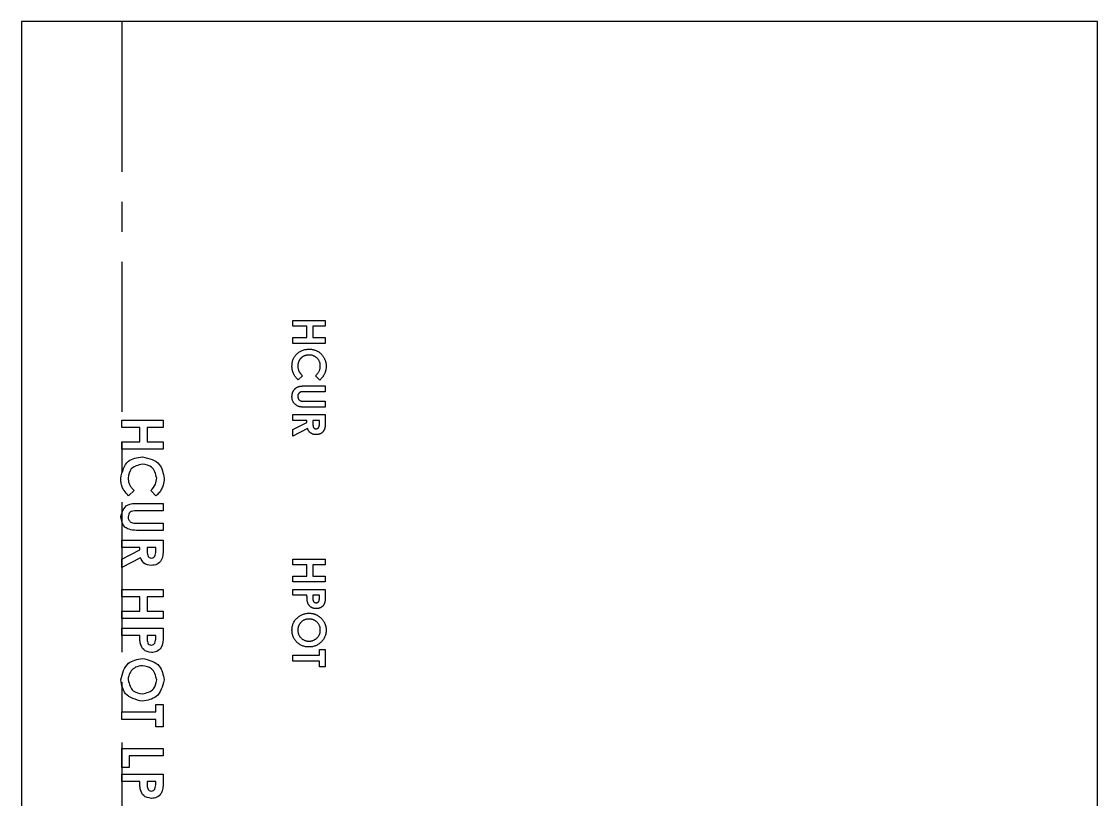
# Model space of a CAD drawing. Header units: millimetres. Extents: x -1295 to -1204, y -914 to -779.
# Drawn here: x -1295.2 to -1204.2, y -845.2 to -779.4 of the extents above; entities that cross this region are included whole.
import ezdxf

# ---------------------------------------------------------------- set-up
doc = ezdxf.new("R2010")
doc.units = ezdxf.units.MM
doc.linetypes.add('CENTERX2', pattern=[20.32, 12.7, -2.54, 2.54, -2.54])

msp = doc.modelspace()

# ---------------------------------------------------------------- linework, layer by layer
at = {"color": 7, "linetype": 'Continuous', "lineweight": 25}
for p, q in [((-1204.195, -779.37), (-1295.195, -779.37)), ((-1295.195, -779.37), (-1295.195, -899.37)), ((-1204.195, -779.37), (-1295.195, -779.37)), ((-1204.195, -779.37), (-1295.195, -779.37)), ((-1204.195, -899.37), (-1204.195, -779.37)), ((-1272.25, -805.139), (-1272.25, -804.646)), ((-1272.25, -804.646), (-1269.5, -804.646)), ((-1271.051, -805.139), (-1272.25, -805.139)), ((-1271.051, -806.091), (-1271.051, -805.139)), ((-1269.5, -805.139), (-1270.558, -805.139)), ((-1270.558, -805.139), (-1270.558, -806.091)), ((-1269.5, -804.646), (-1269.5, -805.139)), ((-1272.25, -806.585), (-1272.25, -806.091)), ((-1272.25, -806.091), (-1271.051, -806.091)), ((-1270.558, -806.091), (-1269.5, -806.091)), ((-1269.5, -806.091), (-1269.5, -806.585)), ((-1269.5, -806.585), (-1272.25, -806.585)), ((-1270.871, -807.078), (-1270.871, -807.078)), ((-1272.32, -808.506), (-1272.32, -808.506)), ((-1269.429, -808.514), (-1269.429, -808.514)), ((-1271.427, -809.325), (-1271.796, -809.676)), ((-1271.427, -809.325), (-1271.427, -809.325)), ((-1269.977, -809.687), (-1270.323, -809.325)), ((-1270.323, -809.325), (-1270.323, -809.325)), ((-1269.5, -810.674), (-1271.289, -810.674)), ((-1271.141, -810.181), (-1269.5, -810.181)), ((-1271.141, -810.181), (-1271.141, -810.181)), ((-1269.5, -810.181), (-1269.5, -810.674)), ((-1272.32, -811.081), (-1272.32, -811.081)), ((-1271.224, -811.485), (-1269.5, -811.485)), ((-1271.224, -811.485), (-1271.224, -811.485)), ((-1269.5, -811.485), (-1269.5, -811.979)), ((-1272.25, -812.613), (-1269.5, -812.613)), ((-1272.25, -813.107), (-1272.25, -812.613)), ((-1269.5, -811.979), (-1271.141, -811.979)), ((-1269.5, -812.613), (-1269.5, -813.189)), ((-1271.051, -813.107), (-1272.25, -813.107)), ((-1272.25, -813.88), (-1271.051, -813.275)), ((-1271.051, -813.275), (-1271.051, -813.107)), ((-1269.994, -813.107), (-1270.558, -813.107)), ((-1270.558, -813.107), (-1270.558, -813.299)), ((-1269.994, -813.275), (-1269.994, -813.107)), ((-1270.995, -813.795), (-1272.25, -814.429)), ((-1272.25, -814.429), (-1272.25, -813.88)), ((-1272.25, -825.315), (-1272.25, -824.822)), ((-1272.25, -824.822), (-1269.5, -824.822)), ((-1271.051, -825.315), (-1272.25, -825.315)), ((-1271.051, -826.267), (-1271.051, -825.315)), ((-1269.5, -825.315), (-1270.558, -825.315)), ((-1270.558, -825.315), (-1270.558, -826.267)), ((-1269.5, -824.822), (-1269.5, -825.315)), ((-1272.25, -826.761), (-1272.25, -826.267)), ((-1272.25, -826.267), (-1271.051, -826.267)), ((-1270.558, -826.267), (-1269.5, -826.267)), ((-1269.5, -826.267), (-1269.5, -826.761)), ((-1269.5, -826.761), (-1272.25, -826.761)), ((-1272.25, -827.396), (-1269.5, -827.396)), ((-1272.25, -827.889), (-1272.25, -827.396)), ((-1271.051, -827.889), (-1272.25, -827.889)), ((-1269.994, -827.889), (-1270.558, -827.889)), ((-1270.558, -827.889), (-1270.558, -828.064)), ((-1269.994, -828.044), (-1269.994, -827.889)), ((-1269.5, -827.396), (-1269.5, -827.946)), ((-1270.281, -828.524), (-1270.281, -828.524)), ((-1270.048, -828.394), (-1270.048, -828.394)), ((-1270.874, -829.405), (-1270.874, -829.405)), ((-1272.32, -830.842), (-1272.32, -830.842)), ((-1269.429, -830.839), (-1269.429, -830.839)), ((-1270.877, -831.767), (-1270.877, -831.767)), ((-1269.994, -832.472), (-1269.5, -832.472)), ((-1269.994, -832.966), (-1269.994, -832.472)), ((-1269.5, -832.472), (-1269.5, -833.953)), ((-1272.25, -833.46), (-1272.25, -832.966)), ((-1272.25, -832.966), (-1269.994, -832.966)), ((-1269.994, -833.46), (-1272.25, -833.46)), ((-1269.994, -833.953), (-1269.994, -833.46)), ((-1269.5, -833.953), (-1269.994, -833.953))]:
    msp.add_line(p, q, dxfattribs=at)
at = {"color": 7, "linetype": 'CENTERX2'}
msp.add_line((-1286.719, -779.37), (-1286.719, -899.37), dxfattribs=at)
at = {"color": 7, "linetype": 'Continuous'}
for p, q in [((-1286.719, -813.703), (-1286.719, -813.075)), ((-1286.719, -813.075), (-1283.219, -813.075)), ((-1283.219, -813.075), (-1283.219, -813.703)), ((-1285.193, -813.703), (-1286.719, -813.703)), ((-1285.193, -814.915), (-1285.193, -813.703)), ((-1283.219, -813.703), (-1284.565, -813.703)), ((-1284.565, -813.703), (-1284.565, -814.915)), ((-1286.719, -815.543), (-1286.719, -814.915)), ((-1286.719, -814.915), (-1285.193, -814.915)), ((-1284.565, -814.915), (-1283.219, -814.915)), ((-1283.219, -814.915), (-1283.219, -815.543)), ((-1283.219, -815.543), (-1286.719, -815.543)), ((-1285.671, -819.031), (-1286.14, -819.478)), ((-1283.826, -819.492), (-1284.266, -819.031)), ((-1283.219, -820.748), (-1285.496, -820.748)), ((-1285.307, -820.12), (-1283.219, -820.12)), ((-1283.219, -820.12), (-1283.219, -820.748)), ((-1285.412, -821.78), (-1283.219, -821.78)), ((-1283.219, -822.408), (-1285.307, -822.408)), ((-1283.219, -821.78), (-1283.219, -822.408)), ((-1286.719, -823.844), (-1286.719, -823.216)), ((-1286.719, -823.216), (-1283.219, -823.216)), ((-1283.219, -823.216), (-1283.219, -823.948)), ((-1285.193, -823.844), (-1286.719, -823.844)), ((-1286.719, -824.829), (-1285.193, -824.057)), ((-1285.193, -824.057), (-1285.193, -823.844)), ((-1284.565, -823.844), (-1284.565, -824.089)), ((-1283.847, -823.844), (-1284.565, -823.844)), ((-1283.847, -824.058), (-1283.847, -823.844)), ((-1285.121, -824.719), (-1286.719, -825.527)), ((-1286.719, -825.527), (-1286.719, -824.829)), ((-1286.719, -828.017), (-1286.719, -827.389)), ((-1286.719, -827.389), (-1283.219, -827.389)), ((-1285.193, -828.017), (-1286.719, -828.017)), ((-1285.193, -829.229), (-1285.193, -828.017)), ((-1283.219, -828.017), (-1284.565, -828.017)), ((-1284.565, -828.017), (-1284.565, -829.229)), ((-1283.219, -827.389), (-1283.219, -828.017)), ((-1286.719, -829.857), (-1286.719, -829.229)), ((-1286.719, -829.229), (-1285.193, -829.229)), ((-1283.219, -829.857), (-1286.719, -829.857)), ((-1284.565, -829.229), (-1283.219, -829.229)), ((-1283.219, -829.229), (-1283.219, -829.857)), ((-1286.719, -831.293), (-1286.719, -830.665)), ((-1286.719, -830.665), (-1283.219, -830.665)), ((-1283.219, -830.665), (-1283.219, -831.366)), ((-1285.193, -831.293), (-1286.719, -831.293)), ((-1284.565, -831.293), (-1284.565, -831.515)), ((-1283.847, -831.293), (-1284.565, -831.293)), ((-1283.847, -831.491), (-1283.847, -831.293)), ((-1283.847, -837.754), (-1283.847, -837.126)), ((-1283.847, -837.126), (-1283.219, -837.126)), ((-1283.219, -837.126), (-1283.219, -839.011)), ((-1286.719, -838.383), (-1286.719, -837.754)), ((-1286.719, -837.754), (-1283.847, -837.754)), ((-1283.847, -838.383), (-1286.719, -838.383)), ((-1283.847, -839.011), (-1283.847, -838.383)), ((-1283.219, -839.011), (-1283.847, -839.011)), ((-1286.719, -842.466), (-1286.719, -840.851)), ((-1286.719, -840.851), (-1283.219, -840.851)), ((-1283.219, -841.479), (-1286.09, -841.479)), ((-1286.09, -841.479), (-1286.09, -842.466)), ((-1283.219, -840.851), (-1283.219, -841.479)), ((-1286.09, -842.466), (-1286.719, -842.466)), ((-1286.719, -843.633), (-1286.719, -843.004)), ((-1286.719, -843.004), (-1283.219, -843.004)), ((-1283.219, -843.004), (-1283.219, -843.706)), ((-1285.193, -843.633), (-1286.719, -843.633)), ((-1284.565, -843.633), (-1284.565, -843.855)), ((-1283.847, -843.633), (-1284.565, -843.633)), ((-1283.847, -843.83), (-1283.847, -843.633))]:
    msp.add_line(p, q, dxfattribs=at)
at = {"color": 7, "linetype": 'Continuous', "lineweight": 25}
for points, knots in [([(-1272.32, -808.506), (-1272.319, -808.455), (-1272.317, -808.354), (-1272.298, -808.207), (-1272.266, -808.068), (-1272.221, -807.935), (-1272.163, -807.809), (-1272.093, -807.691), (-1272.01, -807.58), (-1271.915, -807.476), (-1271.81, -807.383), (-1271.697, -807.301), (-1271.576, -807.233), (-1271.449, -807.175), (-1271.314, -807.132), (-1271.173, -807.101), (-1271.024, -807.081), (-1270.922, -807.079), (-1270.871, -807.078)], [0, 0, 0, 0, 0.067374, 0.131832, 0.194455, 0.255566, 0.315587, 0.375625, 0.436133, 0.497772, 0.559461, 0.620267, 0.680775, 0.741575, 0.803222, 0.866497, 0.931913, 1, 1, 1, 1]), ([(-1272.32, -808.506), (-1272.319, -808.455), (-1272.317, -808.354), (-1272.298, -808.207), (-1272.266, -808.068), (-1272.221, -807.935), (-1272.163, -807.809), (-1272.093, -807.691), (-1272.01, -807.58), (-1271.915, -807.476), (-1271.81, -807.383), (-1271.697, -807.301), (-1271.576, -807.233), (-1271.449, -807.175), (-1271.314, -807.132), (-1271.173, -807.101), (-1271.024, -807.081), (-1270.922, -807.079), (-1270.871, -807.078)], [0, 0, 0, 0, 0.067374, 0.131832, 0.194455, 0.255566, 0.315587, 0.375625, 0.436133, 0.497772, 0.559461, 0.620267, 0.680775, 0.741575, 0.803222, 0.866497, 0.931913, 1, 1, 1, 1]), ([(-1270.871, -807.078), (-1270.837, -807.079), (-1270.77, -807.08), (-1270.671, -807.089), (-1270.575, -807.103), (-1270.482, -807.123), (-1270.392, -807.148), (-1270.304, -807.179), (-1270.22, -807.217), (-1270.139, -807.26), (-1270.06, -807.307), (-1269.986, -807.361), (-1269.916, -807.418), (-1269.849, -807.481), (-1269.787, -807.549), (-1269.728, -807.622), (-1269.674, -807.7), (-1269.624, -807.782), (-1269.578, -807.867), (-1269.538, -807.954), (-1269.504, -808.044), (-1269.477, -808.134), (-1269.456, -808.227), (-1269.44, -808.321), (-1269.432, -808.417), (-1269.43, -808.481), (-1269.429, -808.514)], [0, 0, 0, 0, 0.044668, 0.088522, 0.130976, 0.172908, 0.214009, 0.254998, 0.295309, 0.335907, 0.37632, 0.416323, 0.456499, 0.496665, 0.537199, 0.578092, 0.619901, 0.662604, 0.705271, 0.747628, 0.789409, 0.831248, 0.872811, 0.91486, 0.957022, 1, 1, 1, 1]), ([(-1270.871, -807.078), (-1270.837, -807.079), (-1270.77, -807.08), (-1270.671, -807.089), (-1270.575, -807.103), (-1270.482, -807.123), (-1270.392, -807.148), (-1270.304, -807.179), (-1270.22, -807.217), (-1270.139, -807.26), (-1270.06, -807.307), (-1269.986, -807.361), (-1269.916, -807.418), (-1269.849, -807.481), (-1269.787, -807.549), (-1269.728, -807.622), (-1269.674, -807.7), (-1269.624, -807.782), (-1269.578, -807.867), (-1269.538, -807.954), (-1269.504, -808.044), (-1269.477, -808.134), (-1269.456, -808.227), (-1269.44, -808.321), (-1269.432, -808.417), (-1269.43, -808.481), (-1269.429, -808.514)], [0, 0, 0, 0, 0.044668, 0.088522, 0.130976, 0.172908, 0.214009, 0.254998, 0.295309, 0.335907, 0.37632, 0.416323, 0.456499, 0.496665, 0.537199, 0.578092, 0.619901, 0.662604, 0.705271, 0.747628, 0.789409, 0.831248, 0.872811, 0.91486, 0.957022, 1, 1, 1, 1]), ([(-1270.869, -807.572), (-1270.892, -807.572), (-1270.938, -807.573), (-1271.005, -807.578), (-1271.07, -807.588), (-1271.132, -807.601), (-1271.193, -807.617), (-1271.253, -807.638), (-1271.31, -807.662), (-1271.365, -807.689), (-1271.417, -807.72), (-1271.467, -807.755), (-1271.514, -807.792), (-1271.558, -807.832), (-1271.599, -807.876), (-1271.637, -807.922), (-1271.672, -807.972), (-1271.705, -808.024), (-1271.733, -808.078), (-1271.759, -808.134), (-1271.78, -808.193), (-1271.797, -808.252), (-1271.811, -808.313), (-1271.82, -808.375), (-1271.826, -808.439), (-1271.827, -808.482), (-1271.827, -808.504)], [0, 0, 0, 0, 0.04599, 0.090647, 0.134497, 0.177347, 0.219284, 0.260927, 0.302462, 0.343585, 0.384146, 0.424344, 0.464381, 0.503969, 0.543783, 0.583766, 0.624386, 0.665518, 0.706649, 0.747805, 0.788877, 0.830204, 0.871696, 0.913726, 0.956584, 1, 1, 1, 1]), ([(-1269.923, -808.495), (-1269.924, -808.463), (-1269.926, -808.4), (-1269.938, -808.308), (-1269.96, -808.22), (-1269.99, -808.135), (-1270.029, -808.055), (-1270.076, -807.978), (-1270.132, -807.905), (-1270.195, -807.837), (-1270.265, -807.775), (-1270.339, -807.721), (-1270.418, -807.675), (-1270.501, -807.637), (-1270.587, -807.608), (-1270.678, -807.587), (-1270.772, -807.575), (-1270.837, -807.573), (-1270.869, -807.572)], [0, 0, 0, 0, 0.064715, 0.127707, 0.188882, 0.249158, 0.309661, 0.370225, 0.432332, 0.495782, 0.559304, 0.621861, 0.683322, 0.744523, 0.806088, 0.868994, 0.933419, 1, 1, 1, 1]), ([(-1271.796, -809.676), (-1271.819, -809.652), (-1271.866, -809.603), (-1271.932, -809.531), (-1271.991, -809.458), (-1272.046, -809.388), (-1272.095, -809.318), (-1272.137, -809.248), (-1272.175, -809.18), (-1272.206, -809.113), (-1272.234, -809.044), (-1272.257, -808.974), (-1272.277, -808.902), (-1272.293, -808.827), (-1272.305, -808.75), (-1272.314, -808.671), (-1272.32, -808.589), (-1272.32, -808.534), (-1272.32, -808.506)], [0, 0, 0, 0, 0.0777836, 0.1518169, 0.2225416, 0.2902799, 0.3546435, 0.4158011, 0.4747128, 0.5304304, 0.5855845, 0.6413067, 0.6979003, 0.75542, 0.8145214, 0.8748764, 0.9366692, 1, 1, 1, 1]), ([(-1271.827, -808.504), (-1271.826, -808.541), (-1271.824, -808.613), (-1271.807, -808.719), (-1271.78, -808.82), (-1271.749, -808.901), (-1271.718, -808.965), (-1271.688, -809.012), (-1271.656, -809.062), (-1271.619, -809.113), (-1271.578, -809.165), (-1271.531, -809.217), (-1271.481, -809.271), (-1271.445, -809.307), (-1271.427, -809.325)], [0, 0, 0, 0, 0.117044, 0.22996, 0.340689, 0.449881, 0.50608, 0.565321, 0.62822, 0.694742, 0.765029, 0.839587, 0.917753, 1, 1, 1, 1]), ([(-1270.323, -809.325), (-1270.291, -809.295), (-1270.229, -809.235), (-1270.148, -809.137), (-1270.079, -809.037), (-1270.021, -808.935), (-1269.977, -808.829), (-1269.946, -808.72), (-1269.926, -808.608), (-1269.924, -808.533), (-1269.923, -808.495)], [0, 0, 0, 0, 0.1394133, 0.2727612, 0.3995105, 0.5228021, 0.6426599, 0.7615826, 0.8797948, 1, 1, 1, 1]), ([(-1269.429, -808.514), (-1269.43, -808.542), (-1269.431, -808.597), (-1269.438, -808.679), (-1269.448, -808.76), (-1269.465, -808.841), (-1269.484, -808.921), (-1269.51, -809), (-1269.538, -809.079), (-1269.572, -809.156), (-1269.609, -809.232), (-1269.65, -809.305), (-1269.695, -809.375), (-1269.744, -809.443), (-1269.797, -809.508), (-1269.853, -809.571), (-1269.913, -809.631), (-1269.956, -809.668), (-1269.977, -809.687)], [0, 0, 0, 0, 0.0622758, 0.1239041, 0.1850672, 0.2468402, 0.3084353, 0.3702413, 0.4325866, 0.4959246, 0.5593511, 0.6219427, 0.6843929, 0.7469858, 0.8094415, 0.8725078, 0.9357693, 1, 1, 1, 1]), ([(-1272.32, -811.081), (-1272.32, -811.058), (-1272.319, -811.011), (-1272.312, -810.942), (-1272.302, -810.876), (-1272.287, -810.812), (-1272.268, -810.75), (-1272.244, -810.69), (-1272.216, -810.633), (-1272.184, -810.579), (-1272.149, -810.527), (-1272.111, -810.479), (-1272.071, -810.435), (-1272.029, -810.395), (-1271.985, -810.358), (-1271.939, -810.326), (-1271.89, -810.297), (-1271.838, -810.271), (-1271.781, -810.25), (-1271.715, -810.231), (-1271.641, -810.215), (-1271.558, -810.203), (-1271.466, -810.192), (-1271.366, -810.186), (-1271.256, -810.182), (-1271.18, -810.181), (-1271.141, -810.181)], [0, 0, 0, 0, 0.0417165, 0.0823058, 0.1215763, 0.1600731, 0.1980011, 0.2355749, 0.2727251, 0.3098119, 0.3465691, 0.3824606, 0.4172493, 0.4513112, 0.4848335, 0.5180129, 0.5510518, 0.5841555, 0.6194526, 0.6591452, 0.7034605, 0.7528309, 0.8068371, 0.866137, 0.9304992, 1, 1, 1, 1]), ([(-1272.32, -811.081), (-1272.32, -811.058), (-1272.319, -811.011), (-1272.312, -810.942), (-1272.302, -810.876), (-1272.287, -810.812), (-1272.268, -810.75), (-1272.244, -810.69), (-1272.216, -810.633), (-1272.184, -810.579), (-1272.149, -810.527), (-1272.111, -810.479), (-1272.071, -810.435), (-1272.029, -810.395), (-1271.985, -810.358), (-1271.939, -810.326), (-1271.89, -810.297), (-1271.838, -810.271), (-1271.781, -810.25), (-1271.715, -810.231), (-1271.641, -810.215), (-1271.558, -810.203), (-1271.466, -810.192), (-1271.366, -810.186), (-1271.256, -810.182), (-1271.18, -810.181), (-1271.141, -810.181)], [0, 0, 0, 0, 0.0417165, 0.0823058, 0.1215763, 0.1600731, 0.1980011, 0.2355749, 0.2727251, 0.3098119, 0.3465691, 0.3824606, 0.4172493, 0.4513112, 0.4848335, 0.5180129, 0.5510518, 0.5841555, 0.6194526, 0.6591452, 0.7034605, 0.7528309, 0.8068371, 0.866137, 0.9304992, 1, 1, 1, 1]), ([(-1271.289, -810.674), (-1271.308, -810.674), (-1271.344, -810.674), (-1271.395, -810.677), (-1271.442, -810.679), (-1271.485, -810.684), (-1271.524, -810.69), (-1271.559, -810.696), (-1271.589, -810.704), (-1271.624, -810.717), (-1271.663, -810.736), (-1271.703, -810.768), (-1271.74, -810.804), (-1271.771, -810.847), (-1271.796, -810.896), (-1271.814, -810.95), (-1271.825, -811.009), (-1271.826, -811.049), (-1271.827, -811.07)], [0, 0, 0, 0, 0.072219, 0.13949, 0.20037, 0.256433, 0.307804, 0.353659, 0.39442, 0.430156, 0.496666, 0.562018, 0.628755, 0.69741, 0.768079, 0.841338, 0.918336, 1, 1, 1, 1]), ([(-1271.141, -811.979), (-1271.174, -811.979), (-1271.238, -811.979), (-1271.329, -811.977), (-1271.413, -811.973), (-1271.489, -811.968), (-1271.557, -811.962), (-1271.617, -811.954), (-1271.67, -811.945), (-1271.729, -811.931), (-1271.797, -811.907), (-1271.876, -811.869), (-1271.953, -811.82), (-1272.028, -811.762), (-1272.097, -811.697), (-1272.158, -811.626), (-1272.21, -811.55), (-1272.251, -811.468), (-1272.283, -811.381), (-1272.304, -811.287), (-1272.318, -811.186), (-1272.32, -811.117), (-1272.32, -811.081)], [0, 0, 0, 0, 0.058539, 0.112566, 0.161777, 0.206504, 0.246443, 0.281985, 0.313198, 0.339791, 0.389396, 0.440456, 0.493937, 0.549959, 0.606468, 0.661298, 0.71467, 0.767607, 0.821627, 0.878109, 0.937204, 1, 1, 1, 1]), ([(-1271.827, -811.07), (-1271.826, -811.093), (-1271.825, -811.136), (-1271.812, -811.199), (-1271.793, -811.257), (-1271.764, -811.309), (-1271.731, -811.355), (-1271.692, -811.394), (-1271.649, -811.425), (-1271.608, -811.445), (-1271.571, -811.457), (-1271.538, -811.464), (-1271.499, -811.471), (-1271.455, -811.476), (-1271.405, -811.48), (-1271.35, -811.484), (-1271.289, -811.485), (-1271.246, -811.485), (-1271.224, -811.485)], [0, 0, 0, 0, 0.078802, 0.153651, 0.225206, 0.29531, 0.36319, 0.427095, 0.488999, 0.551225, 0.585358, 0.625416, 0.671592, 0.724656, 0.783348, 0.849131, 0.921326, 1, 1, 1, 1]), ([(-1271.827, -811.07), (-1271.826, -811.093), (-1271.825, -811.136), (-1271.812, -811.199), (-1271.793, -811.257), (-1271.764, -811.309), (-1271.731, -811.355), (-1271.692, -811.394), (-1271.649, -811.425), (-1271.608, -811.445), (-1271.571, -811.457), (-1271.538, -811.464), (-1271.499, -811.471), (-1271.455, -811.476), (-1271.405, -811.48), (-1271.35, -811.484), (-1271.289, -811.485), (-1271.246, -811.485), (-1271.224, -811.485)], [0, 0, 0, 0, 0.078802, 0.153651, 0.225206, 0.29531, 0.36319, 0.427095, 0.488999, 0.551225, 0.585358, 0.625416, 0.671592, 0.724656, 0.783348, 0.849131, 0.921326, 1, 1, 1, 1]), ([(-1270.558, -813.299), (-1270.557, -813.323), (-1270.557, -813.368), (-1270.555, -813.433), (-1270.549, -813.491), (-1270.542, -813.544), (-1270.533, -813.592), (-1270.522, -813.634), (-1270.509, -813.671), (-1270.493, -813.702), (-1270.475, -813.728), (-1270.454, -813.75), (-1270.431, -813.77), (-1270.405, -813.785), (-1270.376, -813.798), (-1270.345, -813.805), (-1270.311, -813.812), (-1270.287, -813.812), (-1270.275, -813.812)], [0, 0, 0, 0, 0.105558, 0.202122, 0.290736, 0.370617, 0.442748, 0.507764, 0.565672, 0.616562, 0.663447, 0.708377, 0.753458, 0.798569, 0.845127, 0.893728, 0.944698, 1, 1, 1, 1]), ([(-1269.5, -813.189), (-1269.5, -813.227), (-1269.5, -813.3), (-1269.504, -813.405), (-1269.51, -813.502), (-1269.519, -813.591), (-1269.53, -813.671), (-1269.544, -813.742), (-1269.56, -813.805), (-1269.579, -813.861), (-1269.601, -813.911), (-1269.625, -813.957), (-1269.654, -814.001), (-1269.685, -814.043), (-1269.72, -814.082), (-1269.758, -814.119), (-1269.8, -814.153), (-1269.844, -814.185), (-1269.891, -814.213), (-1269.941, -814.238), (-1269.992, -814.259), (-1270.046, -814.276), (-1270.102, -814.29), (-1270.16, -814.299), (-1270.22, -814.305), (-1270.26, -814.306), (-1270.281, -814.306)], [0, 0, 0, 0, 0.0728766, 0.1401622, 0.2022429, 0.2588509, 0.3107783, 0.357037, 0.3984482, 0.4352987, 0.4695068, 0.5030546, 0.536158, 0.5696022, 0.6030186, 0.6366329, 0.6708899, 0.705962, 0.741342, 0.7764513, 0.8121452, 0.847995, 0.8845415, 0.9219875, 0.960205, 1, 1, 1, 1]), ([(-1270.275, -813.812), (-1270.26, -813.812), (-1270.231, -813.811), (-1270.19, -813.8), (-1270.152, -813.782), (-1270.117, -813.758), (-1270.086, -813.728), (-1270.06, -813.694), (-1270.038, -813.655), (-1270.024, -813.618), (-1270.016, -813.585), (-1270.01, -813.555), (-1270.005, -813.52), (-1270, -813.48), (-1269.997, -813.436), (-1269.995, -813.386), (-1269.994, -813.332), (-1269.994, -813.295), (-1269.994, -813.275)], [0, 0, 0, 0, 0.063763, 0.125251, 0.185397, 0.246785, 0.309395, 0.3725, 0.436991, 0.505001, 0.543261, 0.588403, 0.639621, 0.697924, 0.763292, 0.834993, 0.913881, 1, 1, 1, 1]), ([(-1270.281, -814.306), (-1270.303, -814.305), (-1270.345, -814.304), (-1270.408, -814.299), (-1270.467, -814.289), (-1270.524, -814.274), (-1270.579, -814.257), (-1270.631, -814.235), (-1270.68, -814.209), (-1270.726, -814.179), (-1270.769, -814.146), (-1270.81, -814.107), (-1270.848, -814.065), (-1270.882, -814.019), (-1270.915, -813.969), (-1270.945, -813.914), (-1270.972, -813.856), (-1270.987, -813.815), (-1270.995, -813.795)], [0, 0, 0, 0, 0.0687413, 0.1347891, 0.198536, 0.2603857, 0.3209616, 0.3799038, 0.4385029, 0.4961543, 0.5542655, 0.6127488, 0.6725134, 0.7336464, 0.7967896, 0.8619357, 0.9293977, 1, 1, 1, 1]), ([(-1271.009, -828.449), (-1271.013, -828.435), (-1271.021, -828.405), (-1271.028, -828.354), (-1271.035, -828.296), (-1271.041, -828.23), (-1271.046, -828.156), (-1271.049, -828.074), (-1271.051, -827.984), (-1271.051, -827.922), (-1271.051, -827.889)], [0, 0, 0, 0, 0.077373, 0.167614, 0.272108, 0.390016, 0.521363, 0.667272, 0.82681, 1, 1, 1, 1]), ([(-1270.558, -828.064), (-1270.557, -828.096), (-1270.557, -828.154), (-1270.552, -828.234), (-1270.544, -828.298), (-1270.532, -828.349), (-1270.514, -828.389), (-1270.493, -828.423), (-1270.468, -828.453), (-1270.437, -828.478), (-1270.403, -828.499), (-1270.365, -828.513), (-1270.324, -828.522), (-1270.295, -828.523), (-1270.281, -828.524)], [0, 0, 0, 0, 0.155172, 0.28552, 0.390535, 0.471014, 0.53849, 0.602942, 0.66656, 0.730177, 0.794928, 0.860217, 0.928115, 1, 1, 1, 1]), ([(-1269.5, -827.946), (-1269.5, -827.982), (-1269.5, -828.052), (-1269.504, -828.152), (-1269.511, -828.244), (-1269.519, -828.329), (-1269.531, -828.406), (-1269.544, -828.475), (-1269.561, -828.536), (-1269.58, -828.591), (-1269.603, -828.639), (-1269.627, -828.686), (-1269.657, -828.728), (-1269.687, -828.769), (-1269.722, -828.806), (-1269.76, -828.842), (-1269.801, -828.874), (-1269.845, -828.904), (-1269.891, -828.931), (-1269.94, -828.954), (-1269.992, -828.973), (-1270.045, -828.989), (-1270.101, -829.002), (-1270.159, -829.011), (-1270.219, -829.017), (-1270.26, -829.017), (-1270.281, -829.017)], [0, 0, 0, 0, 0.070781, 0.136552, 0.197012, 0.252923, 0.303687, 0.349719, 0.39124, 0.428479, 0.463057, 0.49715, 0.531002, 0.564226, 0.597701, 0.631421, 0.665597, 0.700451, 0.735881, 0.771092, 0.806975, 0.843534, 0.88094, 0.919294, 0.95918, 1, 1, 1, 1]), ([(-1270.048, -828.394), (-1270.044, -828.386), (-1270.034, -828.367), (-1270.023, -828.336), (-1270.014, -828.299), (-1270.007, -828.258), (-1270.001, -828.211), (-1269.996, -828.16), (-1269.994, -828.104), (-1269.994, -828.065), (-1269.994, -828.044)], [0, 0, 0, 0, 0.082101, 0.173825, 0.278953, 0.396639, 0.527316, 0.671298, 0.828754, 1, 1, 1, 1]), ([(-1270.281, -829.017), (-1270.304, -829.017), (-1270.349, -829.016), (-1270.415, -829.009), (-1270.479, -828.997), (-1270.539, -828.98), (-1270.596, -828.959), (-1270.651, -828.932), (-1270.702, -828.901), (-1270.75, -828.865), (-1270.795, -828.825), (-1270.837, -828.782), (-1270.874, -828.735), (-1270.908, -828.684), (-1270.939, -828.631), (-1270.967, -828.574), (-1270.991, -828.513), (-1271.003, -828.471), (-1271.009, -828.449)], [0, 0, 0, 0, 0.068863, 0.135324, 0.199253, 0.261503, 0.322661, 0.382747, 0.442522, 0.50232, 0.56277, 0.622352, 0.682289, 0.743376, 0.805048, 0.868091, 0.933123, 1, 1, 1, 1]), ([(-1270.281, -828.524), (-1270.268, -828.523), (-1270.243, -828.522), (-1270.207, -828.516), (-1270.173, -828.506), (-1270.142, -828.492), (-1270.114, -828.474), (-1270.089, -828.451), (-1270.066, -828.425), (-1270.054, -828.405), (-1270.048, -828.394)], [0, 0, 0, 0, 0.1377877, 0.2673412, 0.3904443, 0.5117779, 0.629509, 0.7478291, 0.8718853, 1, 1, 1, 1]), ([(-1272.32, -830.842), (-1272.319, -830.792), (-1272.317, -830.692), (-1272.296, -830.547), (-1272.263, -830.408), (-1272.215, -830.276), (-1272.155, -830.149), (-1272.081, -830.03), (-1271.993, -829.918), (-1271.894, -829.813), (-1271.785, -829.718), (-1271.67, -829.634), (-1271.549, -829.563), (-1271.424, -829.506), (-1271.294, -829.46), (-1271.158, -829.428), (-1271.018, -829.409), (-1270.922, -829.406), (-1270.874, -829.405)], [0, 0, 0, 0, 0.066749, 0.131152, 0.193732, 0.255326, 0.316388, 0.378027, 0.440406, 0.504557, 0.568658, 0.630986, 0.692288, 0.752615, 0.8132, 0.874016, 0.936158, 1, 1, 1, 1]), ([(-1272.32, -830.842), (-1272.319, -830.792), (-1272.317, -830.692), (-1272.296, -830.547), (-1272.263, -830.408), (-1272.215, -830.276), (-1272.155, -830.149), (-1272.081, -830.03), (-1271.993, -829.918), (-1271.894, -829.813), (-1271.785, -829.718), (-1271.67, -829.634), (-1271.549, -829.563), (-1271.424, -829.506), (-1271.294, -829.46), (-1271.158, -829.428), (-1271.018, -829.409), (-1270.922, -829.406), (-1270.874, -829.405)], [0, 0, 0, 0, 0.066749, 0.131152, 0.193732, 0.255326, 0.316388, 0.378027, 0.440406, 0.504557, 0.568658, 0.630986, 0.692288, 0.752615, 0.8132, 0.874016, 0.936158, 1, 1, 1, 1]), ([(-1270.88, -829.899), (-1270.918, -829.9), (-1270.992, -829.902), (-1271.1, -829.917), (-1271.201, -829.944), (-1271.297, -829.981), (-1271.387, -830.029), (-1271.47, -830.088), (-1271.547, -830.157), (-1271.592, -830.21), (-1271.615, -830.237)], [0, 0, 0, 0, 0.134797, 0.264181, 0.388435, 0.509667, 0.630435, 0.750688, 0.873464, 1, 1, 1, 1]), ([(-1269.923, -830.831), (-1269.924, -830.799), (-1269.926, -830.735), (-1269.939, -830.642), (-1269.959, -830.553), (-1269.989, -830.467), (-1270.028, -830.386), (-1270.074, -830.308), (-1270.13, -830.235), (-1270.192, -830.166), (-1270.262, -830.104), (-1270.336, -830.048), (-1270.417, -830.003), (-1270.5, -829.964), (-1270.589, -829.935), (-1270.682, -829.913), (-1270.78, -829.901), (-1270.846, -829.9), (-1270.88, -829.899)], [0, 0, 0, 0, 0.064604, 0.127503, 0.188508, 0.248691, 0.308577, 0.368787, 0.429858, 0.492768, 0.555705, 0.617662, 0.678956, 0.74018, 0.802339, 0.866301, 0.931712, 1, 1, 1, 1]), ([(-1270.874, -829.405), (-1270.841, -829.406), (-1270.777, -829.406), (-1270.681, -829.416), (-1270.587, -829.431), (-1270.495, -829.451), (-1270.405, -829.478), (-1270.318, -829.512), (-1270.231, -829.55), (-1270.148, -829.595), (-1270.067, -829.645), (-1269.991, -829.699), (-1269.919, -829.758), (-1269.851, -829.821), (-1269.787, -829.89), (-1269.727, -829.962), (-1269.673, -830.039), (-1269.622, -830.12), (-1269.577, -830.203), (-1269.538, -830.289), (-1269.504, -830.377), (-1269.477, -830.466), (-1269.455, -830.557), (-1269.441, -830.649), (-1269.431, -830.743), (-1269.43, -830.807), (-1269.429, -830.839)], [0, 0, 0, 0, 0.043115, 0.085683, 0.127595, 0.169006, 0.210449, 0.251829, 0.293462, 0.335399, 0.377495, 0.418707, 0.459892, 0.500892, 0.541892, 0.583232, 0.624982, 0.667207, 0.709589, 0.751101, 0.792567, 0.833544, 0.874827, 0.916017, 0.957859, 1, 1, 1, 1]), ([(-1270.874, -829.405), (-1270.841, -829.406), (-1270.777, -829.406), (-1270.681, -829.416), (-1270.587, -829.431), (-1270.495, -829.451), (-1270.405, -829.478), (-1270.318, -829.512), (-1270.231, -829.55), (-1270.148, -829.595), (-1270.067, -829.645), (-1269.991, -829.699), (-1269.919, -829.758), (-1269.851, -829.821), (-1269.787, -829.89), (-1269.727, -829.962), (-1269.673, -830.039), (-1269.622, -830.12), (-1269.577, -830.203), (-1269.538, -830.289), (-1269.504, -830.377), (-1269.477, -830.466), (-1269.455, -830.557), (-1269.441, -830.649), (-1269.431, -830.743), (-1269.43, -830.807), (-1269.429, -830.839)], [0, 0, 0, 0, 0.043115, 0.085683, 0.127595, 0.169006, 0.210449, 0.251829, 0.293462, 0.335399, 0.377495, 0.418707, 0.459892, 0.500892, 0.541892, 0.583232, 0.624982, 0.667207, 0.709589, 0.751101, 0.792567, 0.833544, 0.874827, 0.916017, 0.957859, 1, 1, 1, 1]), ([(-1271.615, -830.237), (-1271.632, -830.259), (-1271.666, -830.303), (-1271.709, -830.373), (-1271.745, -830.445), (-1271.775, -830.519), (-1271.798, -830.596), (-1271.815, -830.676), (-1271.825, -830.757), (-1271.826, -830.813), (-1271.827, -830.841)], [0, 0, 0, 0, 0.127991, 0.253098, 0.376184, 0.498936, 0.621526, 0.745707, 0.871575, 1, 1, 1, 1]), ([(-1270.883, -832.261), (-1270.933, -832.26), (-1271.03, -832.257), (-1271.172, -832.237), (-1271.309, -832.205), (-1271.44, -832.16), (-1271.566, -832.101), (-1271.685, -832.03), (-1271.798, -831.945), (-1271.905, -831.849), (-1272.002, -831.743), (-1272.087, -831.631), (-1272.159, -831.513), (-1272.219, -831.39), (-1272.265, -831.261), (-1272.297, -831.126), (-1272.317, -830.986), (-1272.319, -830.891), (-1272.32, -830.842)], [0, 0, 0, 0, 0.065715, 0.129494, 0.191702, 0.253134, 0.314179, 0.375809, 0.43847, 0.502816, 0.566965, 0.629382, 0.690509, 0.751099, 0.811688, 0.872943, 0.935508, 1, 1, 1, 1]), ([(-1271.827, -830.841), (-1271.826, -830.872), (-1271.824, -830.935), (-1271.812, -831.026), (-1271.79, -831.114), (-1271.76, -831.198), (-1271.721, -831.279), (-1271.673, -831.355), (-1271.618, -831.429), (-1271.554, -831.498), (-1271.484, -831.561), (-1271.409, -831.616), (-1271.33, -831.663), (-1271.247, -831.701), (-1271.16, -831.731), (-1271.069, -831.752), (-1270.974, -831.765), (-1270.91, -831.766), (-1270.877, -831.767)], [0, 0, 0, 0, 0.064141, 0.126199, 0.186822, 0.24691, 0.307224, 0.368112, 0.430322, 0.494119, 0.558218, 0.6211, 0.682558, 0.744063, 0.805909, 0.868982, 0.933254, 1, 1, 1, 1]), ([(-1271.827, -830.841), (-1271.826, -830.872), (-1271.824, -830.935), (-1271.812, -831.026), (-1271.79, -831.114), (-1271.76, -831.198), (-1271.721, -831.279), (-1271.673, -831.355), (-1271.618, -831.429), (-1271.554, -831.498), (-1271.484, -831.561), (-1271.409, -831.616), (-1271.33, -831.663), (-1271.247, -831.701), (-1271.16, -831.731), (-1271.069, -831.752), (-1270.974, -831.765), (-1270.91, -831.766), (-1270.877, -831.767)], [0, 0, 0, 0, 0.064141, 0.126199, 0.186822, 0.24691, 0.307224, 0.368112, 0.430322, 0.494119, 0.558218, 0.6211, 0.682558, 0.744063, 0.805909, 0.868982, 0.933254, 1, 1, 1, 1]), ([(-1269.429, -830.839), (-1269.431, -830.886), (-1269.433, -830.981), (-1269.454, -831.12), (-1269.487, -831.253), (-1269.533, -831.382), (-1269.593, -831.506), (-1269.666, -831.624), (-1269.753, -831.737), (-1269.851, -831.843), (-1269.959, -831.941), (-1270.074, -832.027), (-1270.194, -832.099), (-1270.321, -832.159), (-1270.453, -832.205), (-1270.591, -832.237), (-1270.735, -832.257), (-1270.833, -832.26), (-1270.883, -832.261)], [0, 0, 0, 0, 0.06339, 0.125147, 0.185634, 0.245956, 0.306302, 0.367332, 0.430072, 0.494704, 0.559368, 0.622545, 0.684488, 0.745828, 0.807446, 0.870006, 0.933933, 1, 1, 1, 1]), ([(-1270.877, -831.767), (-1270.844, -831.766), (-1270.779, -831.765), (-1270.685, -831.752), (-1270.594, -831.73), (-1270.507, -831.7), (-1270.424, -831.662), (-1270.345, -831.615), (-1270.27, -831.559), (-1270.199, -831.496), (-1270.134, -831.426), (-1270.078, -831.352), (-1270.029, -831.275), (-1269.991, -831.193), (-1269.961, -831.108), (-1269.938, -831.019), (-1269.926, -830.926), (-1269.924, -830.863), (-1269.923, -830.831)], [0, 0, 0, 0, 0.065939, 0.129791, 0.192175, 0.253617, 0.314719, 0.376282, 0.438973, 0.503175, 0.567329, 0.629651, 0.69065, 0.751238, 0.811754, 0.872788, 0.93554, 1, 1, 1, 1]), ([(-1270.877, -831.767), (-1270.844, -831.766), (-1270.779, -831.765), (-1270.685, -831.752), (-1270.594, -831.73), (-1270.507, -831.7), (-1270.424, -831.662), (-1270.345, -831.615), (-1270.27, -831.559), (-1270.199, -831.496), (-1270.134, -831.426), (-1270.078, -831.352), (-1270.029, -831.275), (-1269.991, -831.193), (-1269.961, -831.108), (-1269.938, -831.019), (-1269.926, -830.926), (-1269.924, -830.863), (-1269.923, -830.831)], [0, 0, 0, 0, 0.065939, 0.129791, 0.192175, 0.253617, 0.314719, 0.376282, 0.438973, 0.503175, 0.567329, 0.629651, 0.69065, 0.751238, 0.811754, 0.872788, 0.93554, 1, 1, 1, 1])]:
    msp.add_open_spline(points, degree=3, knots=knots, dxfattribs=at)
at = {"color": 7, "linetype": 'Continuous'}
for points, knots in [([(-1286.808, -817.988), (-1286.668, -817.425), (-1286.417, -816.412), (-1285.41, -816.245), (-1284.963, -816.171)], [0, 0, 0, 0, 0.556086, 1, 1, 1, 1]), ([(-1284.963, -816.171), (-1284.406, -816.312), (-1283.405, -816.565), (-1283.214, -817.558), (-1283.129, -817.998)], [0, 0, 0, 0, 0.556026, 1, 1, 1, 1]), ([(-1284.962, -816.799), (-1285.334, -816.884), (-1286.002, -817.035), (-1286.126, -817.694), (-1286.18, -817.986)], [0, 0, 0, 0, 0.55691, 1, 1, 1, 1]), ([(-1283.757, -817.974), (-1283.855, -817.614), (-1284.03, -816.967), (-1284.675, -816.851), (-1284.962, -816.799)], [0, 0, 0, 0, 0.556216, 1, 1, 1, 1]), ([(-1286.14, -819.478), (-1286.27, -819.337), (-1286.485, -819.107), (-1286.695, -818.719), (-1286.793, -818.359), (-1286.803, -818.112), (-1286.808, -817.988)], [0, 0, 0, 0, 0.34004, 0.559972, 0.779918, 1, 1, 1, 1]), ([(-1286.18, -817.986), (-1286.17, -818.122), (-1286.153, -818.347), (-1286.014, -818.631), (-1285.856, -818.843), (-1285.733, -818.968), (-1285.671, -819.031)], [0, 0, 0, 0, 0.339425, 0.559353, 0.779608, 1, 1, 1, 1]), ([(-1284.266, -819.031), (-1284.108, -818.862), (-1283.825, -818.56), (-1283.778, -818.153), (-1283.757, -817.974)], [0, 0, 0, 0, 0.560038, 1, 1, 1, 1]), ([(-1283.129, -817.998), (-1283.145, -818.191), (-1283.173, -818.509), (-1283.35, -818.918), (-1283.553, -819.234), (-1283.735, -819.406), (-1283.826, -819.492)], [0, 0, 0, 0, 0.339461, 0.559666, 0.77983, 1, 1, 1, 1]), ([(-1286.808, -821.266), (-1286.673, -820.854), (-1286.426, -820.104), (-1285.654, -820.115), (-1285.307, -820.12)], [0, 0, 0, 0, 0.549487, 1, 1, 1, 1]), ([(-1285.496, -820.748), (-1285.701, -820.752), (-1286.064, -820.759), (-1286.145, -821.102), (-1286.18, -821.252)], [0, 0, 0, 0, 0.562487, 1, 1, 1, 1]), ([(-1285.307, -822.408), (-1285.752, -822.386), (-1286.547, -822.346), (-1286.729, -821.595), (-1286.808, -821.266)], [0, 0, 0, 0, 0.561353, 1, 1, 1, 1]), ([(-1286.18, -821.252), (-1286.171, -821.343), (-1286.152, -821.523), (-1285.883, -821.804), (-1285.601, -821.79), (-1285.412, -821.78)], [0, 0, 0, 0, 0.250311, 0.499501, 1, 1, 1, 1]), ([(-1284.565, -824.089), (-1284.566, -824.23), (-1284.569, -824.441), (-1284.425, -824.715), (-1284.278, -824.733), (-1284.204, -824.742)], [0, 0, 0, 0, 0.503428, 0.751418, 1, 1, 1, 1]), ([(-1283.219, -823.948), (-1283.214, -824.293), (-1283.206, -824.81), (-1283.713, -825.313), (-1284.046, -825.351), (-1284.213, -825.37)], [0, 0, 0, 0, 0.500223, 0.749745, 1, 1, 1, 1]), ([(-1284.204, -824.742), (-1284.131, -824.727), (-1283.985, -824.697), (-1283.833, -824.422), (-1283.841, -824.204), (-1283.847, -824.058)], [0, 0, 0, 0, 0.247456, 0.496678, 1, 1, 1, 1]), ([(-1284.213, -825.37), (-1284.446, -825.332), (-1284.866, -825.265), (-1285.043, -824.887), (-1285.121, -824.719)], [0, 0, 0, 0, 0.557209, 1, 1, 1, 1]), ([(-1285.14, -832.006), (-1285.159, -831.874), (-1285.193, -831.637), (-1285.193, -831.398), (-1285.193, -831.293)], [0, 0, 0, 0, 0.559608, 1, 1, 1, 1]), ([(-1284.565, -831.515), (-1284.57, -831.648), (-1284.578, -831.847), (-1284.411, -832.074), (-1284.278, -832.092), (-1284.212, -832.101)], [0, 0, 0, 0, 0.502097, 0.750943, 1, 1, 1, 1]), ([(-1283.219, -831.366), (-1283.217, -831.703), (-1283.214, -832.209), (-1283.725, -832.682), (-1284.05, -832.713), (-1284.213, -832.729)], [0, 0, 0, 0, 0.499747, 0.74925, 1, 1, 1, 1]), ([(-1283.916, -831.936), (-1283.891, -831.855), (-1283.846, -831.709), (-1283.847, -831.558), (-1283.847, -831.491)], [0, 0, 0, 0, 0.5585274, 1, 1, 1, 1]), ([(-1284.213, -832.729), (-1284.458, -832.681), (-1284.899, -832.596), (-1285.066, -832.187), (-1285.14, -832.006)], [0, 0, 0, 0, 0.556537, 1, 1, 1, 1]), ([(-1284.212, -832.101), (-1284.143, -832.093), (-1284.02, -832.079), (-1283.948, -831.98), (-1283.916, -831.936)], [0, 0, 0, 0, 0.559222, 1, 1, 1, 1]), ([(-1286.808, -835.052), (-1286.662, -834.497), (-1286.398, -833.501), (-1285.407, -833.308), (-1284.967, -833.222)], [0, 0, 0, 0, 0.556348, 1, 1, 1, 1]), ([(-1284.967, -833.222), (-1284.413, -833.366), (-1283.418, -833.624), (-1283.218, -834.61), (-1283.129, -835.047)], [0, 0, 0, 0, 0.556892, 1, 1, 1, 1]), ([(-1285.911, -834.281), (-1285.998, -834.412), (-1286.153, -834.647), (-1286.172, -834.927), (-1286.18, -835.05)], [0, 0, 0, 0, 0.559367, 1, 1, 1, 1]), ([(-1284.976, -833.851), (-1285.18, -833.871), (-1285.544, -833.908), (-1285.799, -834.167), (-1285.911, -834.281)], [0, 0, 0, 0, 0.559366, 1, 1, 1, 1]), ([(-1283.757, -835.037), (-1283.854, -834.671), (-1284.028, -834.013), (-1284.684, -833.901), (-1284.976, -833.851)], [0, 0, 0, 0, 0.556202, 1, 1, 1, 1]), ([(-1284.979, -836.857), (-1285.531, -836.717), (-1286.521, -836.465), (-1286.72, -835.486), (-1286.808, -835.052)], [0, 0, 0, 0, 0.557227, 1, 1, 1, 1]), ([(-1286.18, -835.05), (-1286.082, -835.41), (-1285.905, -836.058), (-1285.258, -836.176), (-1284.971, -836.229)], [0, 0, 0, 0, 0.556352, 1, 1, 1, 1]), ([(-1283.129, -835.047), (-1283.281, -835.597), (-1283.555, -836.586), (-1284.542, -836.774), (-1284.979, -836.857)], [0, 0, 0, 0, 0.556598, 1, 1, 1, 1]), ([(-1284.971, -836.229), (-1284.605, -836.137), (-1283.949, -835.973), (-1283.816, -835.324), (-1283.757, -835.037)], [0, 0, 0, 0, 0.5573768, 1, 1, 1, 1]), ([(-1285.14, -844.346), (-1285.159, -844.213), (-1285.193, -843.977), (-1285.193, -843.738), (-1285.193, -843.633)], [0, 0, 0, 0, 0.559608, 1, 1, 1, 1]), ([(-1284.213, -845.069), (-1284.458, -845.021), (-1284.899, -844.935), (-1285.066, -844.527), (-1285.14, -844.346)], [0, 0, 0, 0, 0.556537, 1, 1, 1, 1]), ([(-1284.565, -843.855), (-1284.57, -843.988), (-1284.578, -844.187), (-1284.411, -844.414), (-1284.278, -844.432), (-1284.212, -844.44)], [0, 0, 0, 0, 0.502097, 0.750943, 1, 1, 1, 1]), ([(-1283.219, -843.706), (-1283.217, -844.043), (-1283.214, -844.549), (-1283.725, -845.022), (-1284.05, -845.053), (-1284.213, -845.069)], [0, 0, 0, 0, 0.499747, 0.74925, 1, 1, 1, 1]), ([(-1284.212, -844.44), (-1284.143, -844.433), (-1284.02, -844.418), (-1283.948, -844.319), (-1283.916, -844.276)], [0, 0, 0, 0, 0.559223, 1, 1, 1, 1]), ([(-1283.916, -844.276), (-1283.891, -844.194), (-1283.846, -844.049), (-1283.847, -843.897), (-1283.847, -843.83)], [0, 0, 0, 0, 0.558528, 1, 1, 1, 1])]:
    msp.add_open_spline(points, degree=3, knots=knots, dxfattribs=at)

doc.saveas('drawing.dxf')
